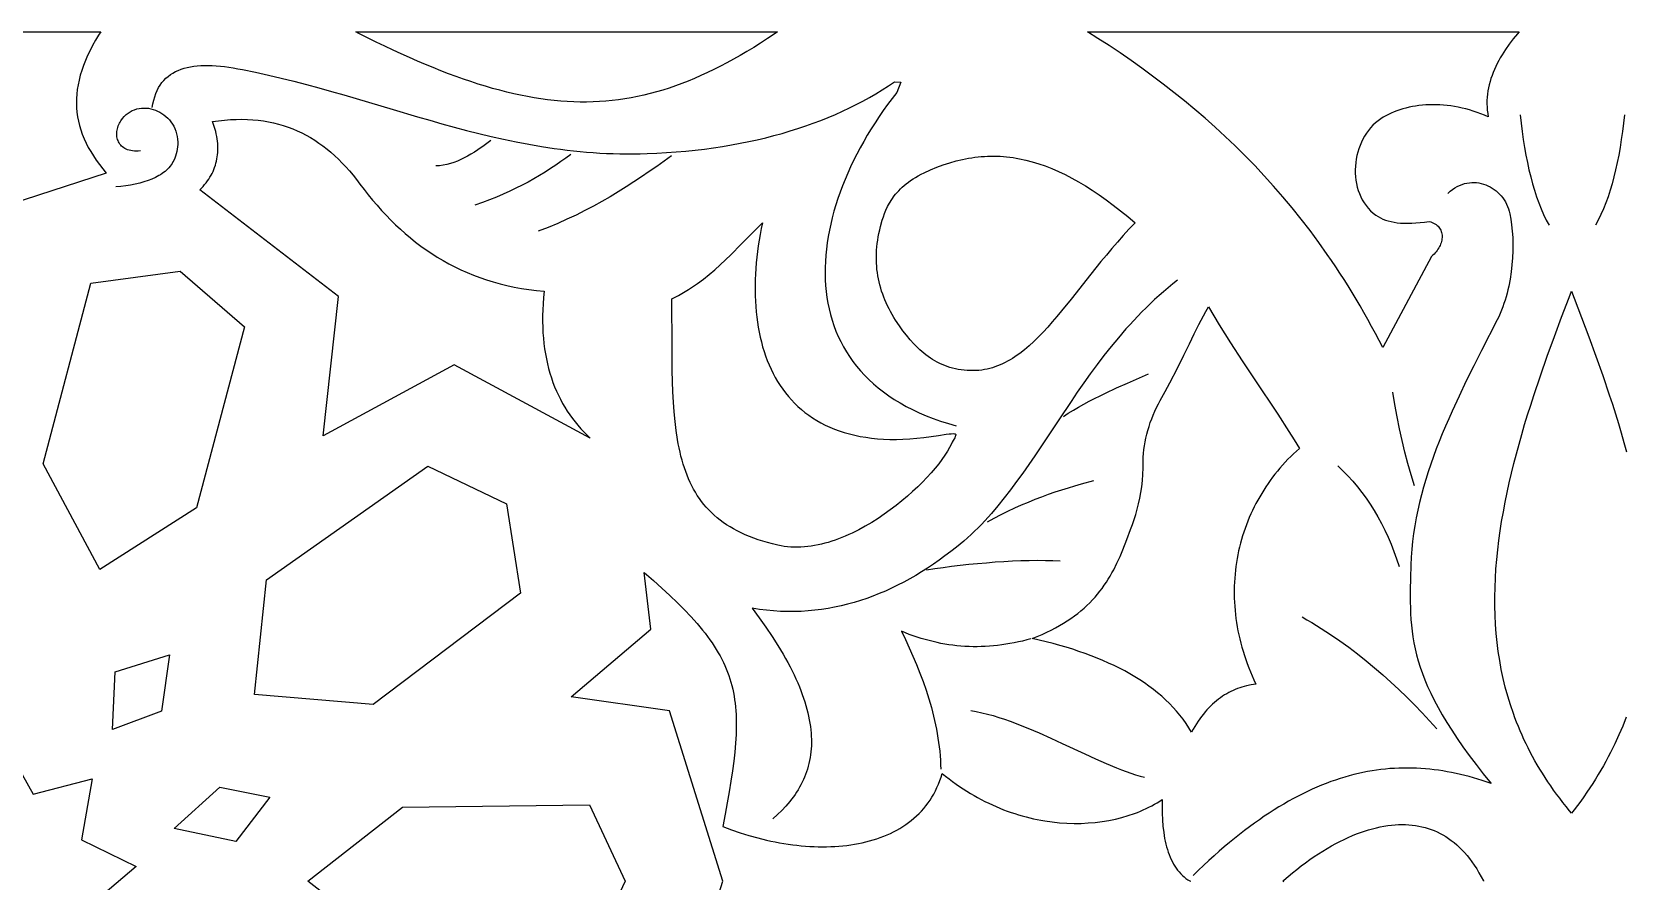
# Model space of a CAD drawing. Extents: x -332 to 348, y -263 to 352.
# Drawn here: x 60.5 to 111.8, y -175.3 to -148 of the extents above; entities that cross this region are included whole.
import ezdxf

# ---------------------------------------------------------------- set-up
doc = ezdxf.new("R2010")
doc.units = 0
doc.layers.add('LAYER_1', color=18, linetype='CONTINUOUS')
doc.layers.add('LAYER_2', color=174, linetype='CONTINUOUS')

msp = doc.modelspace()

# ---------------------------------------------------------------- linework, layer by layer
at = {"layer": 'LAYER_1'}
for points in [[(56.078, -148), (62.691, -148), (62.626, -148.103), (62.526, -148.271), (62.433, -148.438), (62.348, -148.602), (62.27, -148.764), (62.2, -148.925), (62.138, -149.083), (62.083, -149.24), (62.036, -149.395), (61.996, -149.549), (61.963, -149.701), (61.938, -149.852), (61.921, -150.001), (61.911, -150.149), (61.909, -150.296), (61.914, -150.442), (61.926, -150.586), (61.946, -150.73), (61.973, -150.873), (62.007, -151.015), (62.049, -151.156), (62.098, -151.297), (62.155, -151.437), (62.219, -151.577), (62.29, -151.716), (62.369, -151.855), (62.455, -151.994), (62.548, -152.133), (62.648, -152.271), (62.756, -152.41), (62.871, -152.549), (59.794, -153.544)], [(111.805, -170.059), (111.694, -170.344), (111.573, -170.629), (111.442, -170.913), (111.301, -171.2), (111.228, -171.339), (111.151, -171.481), (111.072, -171.623), (110.99, -171.765), (110.906, -171.907), (110.819, -172.049), (110.729, -172.191), (110.637, -172.333), (110.542, -172.475), (110.444, -172.617), (110.343, -172.759), (110.239, -172.9), (110.132, -173.042), (110.051, -173.147), (109.984, -173.068), (109.875, -172.936), (109.77, -172.803), (109.667, -172.67), (109.567, -172.537), (109.47, -172.403), (109.376, -172.269), (109.284, -172.135), (109.195, -172), (109.109, -171.865), (109.026, -171.73), (108.946, -171.594), (108.868, -171.459), (108.792, -171.322), (108.72, -171.186), (108.649, -171.049), (108.582, -170.912), (108.516, -170.774), (108.454, -170.636), (108.393, -170.498), (108.335, -170.36), (108.28, -170.221), (108.226, -170.081), (108.176, -169.944), (108.08, -169.662), (107.994, -169.38), (107.916, -169.097), (107.847, -168.812), (107.787, -168.526), (107.734, -168.238), (107.689, -167.949), (107.652, -167.659), (107.623, -167.367), (107.601, -167.073), (107.586, -166.778), (107.579, -166.482), (107.578, -166.184), (107.584, -165.885), (107.596, -165.585), (107.615, -165.283), (107.64, -164.98), (107.671, -164.676), (107.708, -164.371), (107.75, -164.064), (107.798, -163.757), (107.852, -163.449), (107.91, -163.139), (107.973, -162.83), (108.041, -162.519), (108.114, -162.207), (108.191, -161.895), (108.272, -161.583), (108.357, -161.27), (108.446, -160.956), (108.538, -160.642), (108.633, -160.328), (108.732, -160.013), (108.833, -159.7), (109.045, -159.069), (109.266, -158.439), (109.494, -157.81), (109.729, -157.181), (109.967, -156.554), (110.047, -156.348), (110.132, -156.567), (110.371, -157.192), (110.605, -157.815), (110.833, -158.437), (111.052, -159.057), (111.262, -159.677), (111.363, -159.985), (111.46, -160.293), (111.555, -160.6), (111.646, -160.907), (111.733, -161.213), (111.817, -161.519)], [(81.005, -180.81), (82.726, -175.334), (81.005, -169.859), (77.84, -169.399), (80.405, -167.222), (80.192, -165.403), (80.486, -165.658), (80.762, -165.905), (81.021, -166.144), (81.263, -166.376), (81.488, -166.602), (81.697, -166.822), (81.891, -167.039), (81.981, -167.146), (82.068, -167.252), (82.152, -167.357), (82.231, -167.462), (82.307, -167.566), (82.379, -167.67), (82.448, -167.774), (82.513, -167.878), (82.575, -167.982), (82.634, -168.086), (82.689, -168.19), (82.74, -168.294), (82.789, -168.399), (82.834, -168.504), (82.876, -168.61), (82.915, -168.717), (82.95, -168.825), (82.983, -168.933), (83.013, -169.043), (83.04, -169.154), (83.064, -169.266), (83.085, -169.38), (83.103, -169.495), (83.119, -169.612), (83.132, -169.73), (83.142, -169.85), (83.149, -169.973), (83.155, -170.097), (83.157, -170.224), (83.157, -170.352), (83.15, -170.617), (83.134, -170.892), (83.109, -171.179), (83.076, -171.478), (83.034, -171.79), (82.985, -172.115), (82.929, -172.456), (82.865, -172.812), (82.795, -173.184), (82.719, -173.574), (82.998, -173.68), (83.279, -173.777), (83.561, -173.865), (83.844, -173.944), (84.126, -174.013), (84.268, -174.044), (84.409, -174.073), (84.55, -174.1), (84.691, -174.124), (84.831, -174.145), (84.971, -174.165), (85.11, -174.181), (85.249, -174.196), (85.387, -174.207), (85.524, -174.217), (85.661, -174.223), (85.796, -174.228), (85.931, -174.229), (86.065, -174.228), (86.197, -174.225), (86.329, -174.218), (86.459, -174.21), (86.588, -174.198), (86.716, -174.184), (86.842, -174.167), (86.967, -174.148), (87.09, -174.125), (87.211, -174.1), (87.331, -174.072), (87.449, -174.042), (87.565, -174.009), (87.68, -173.972), (87.792, -173.933), (87.902, -173.892), (88.01, -173.847), (88.116, -173.799), (88.22, -173.749), (88.321, -173.695), (88.42, -173.639), (88.516, -173.579), (88.61, -173.517), (88.702, -173.452), (88.79, -173.384), (88.876, -173.312), (88.959, -173.238), (89.039, -173.16), (89.116, -173.08), (89.19, -172.996), (89.261, -172.909), (89.329, -172.82), (89.393, -172.727), (89.454, -172.63), (89.512, -172.531), (89.567, -172.428), (89.617, -172.323), (89.665, -172.214), (89.708, -172.101), (89.748, -171.986), (89.784, -171.867), (89.895, -171.957), (90.006, -172.045), (90.119, -172.13), (90.232, -172.212), (90.346, -172.291), (90.461, -172.368), (90.577, -172.442), (90.693, -172.513), (90.81, -172.582), (90.927, -172.647), (91.045, -172.711), (91.163, -172.771), (91.282, -172.829), (91.401, -172.884), (91.521, -172.937), (91.64, -172.987), (91.761, -173.035), (91.881, -173.08), (92.001, -173.122), (92.122, -173.162), (92.242, -173.2), (92.363, -173.235), (92.484, -173.268), (92.604, -173.298), (92.725, -173.326), (92.845, -173.351), (92.965, -173.374), (93.085, -173.395), (93.324, -173.429), (93.562, -173.454), (93.797, -173.47), (94.031, -173.477), (94.262, -173.475), (94.49, -173.464), (94.714, -173.445), (94.936, -173.417), (95.153, -173.381), (95.365, -173.337), (95.573, -173.285), (95.777, -173.225), (95.974, -173.158), (96.071, -173.121), (96.166, -173.082), (96.26, -173.042), (96.352, -173), (96.442, -172.955), (96.531, -172.909), (96.618, -172.862), (96.704, -172.812), (96.787, -172.761), (96.869, -172.708), (96.864, -172.931), (96.866, -173.149), (96.875, -173.361), (96.892, -173.567), (96.916, -173.766), (96.947, -173.958), (96.966, -174.051), (96.988, -174.142), (97.011, -174.231), (97.036, -174.317), (97.064, -174.401), (97.093, -174.483), (97.125, -174.562), (97.159, -174.639), (97.196, -174.713), (97.235, -174.784), (97.276, -174.853), (97.32, -174.918), (97.366, -174.981), (97.414, -175.04), (97.466, -175.097), (97.519, -175.15), (97.576, -175.2), (97.634, -175.247), (97.696, -175.29), (97.76, -175.329), (97.778, -175.329), (97.769, -175.334), (97.778, -175.339)], [(100.785, -175.36), (100.756, -175.334), (100.785, -175.309), (100.925, -175.187), (101.066, -175.07), (101.206, -174.957), (101.346, -174.848), (101.486, -174.743), (101.626, -174.642), (101.766, -174.546), (101.905, -174.454), (102.043, -174.366), (102.181, -174.282), (102.318, -174.203), (102.455, -174.127), (102.591, -174.057), (102.725, -173.99), (102.859, -173.928), (102.992, -173.871), (103.124, -173.817), (103.254, -173.768), (103.384, -173.724), (103.512, -173.683), (103.638, -173.647), (103.763, -173.616), (103.887, -173.588), (104.008, -173.565), (104.129, -173.546), (104.247, -173.531), (104.364, -173.521), (104.479, -173.514), (104.592, -173.512), (104.703, -173.514), (104.813, -173.52), (104.921, -173.529), (105.027, -173.543), (105.131, -173.561), (105.233, -173.583), (105.334, -173.608), (105.433, -173.638), (105.531, -173.671), (105.627, -173.709), (105.722, -173.751), (105.815, -173.797), (105.907, -173.847), (105.998, -173.902), (106.088, -173.961), (106.176, -174.024), (106.264, -174.093), (106.35, -174.166), (106.435, -174.244), (106.519, -174.327), (106.601, -174.416), (106.683, -174.51), (106.763, -174.609), (106.841, -174.714), (106.918, -174.825), (106.994, -174.942), (107.068, -175.065), (107.14, -175.193), (107.21, -175.328), (107.213, -175.334), (107.21, -175.341)]]:
    msp.add_lwpolyline(points, dxfattribs=at)
for points in [[(84.379, -148.071), (84.156, -148.218), (83.935, -148.361), (83.716, -148.498), (83.499, -148.63), (83.283, -148.757), (83.069, -148.878), (82.856, -148.995), (82.645, -149.106), (82.435, -149.212), (82.226, -149.312), (82.018, -149.408), (81.811, -149.498), (81.605, -149.583), (81.399, -149.663), (81.194, -149.738), (80.99, -149.808), (80.786, -149.872), (80.583, -149.932), (80.38, -149.987), (80.177, -150.036), (79.974, -150.081), (79.771, -150.12), (79.567, -150.154), (79.364, -150.184), (79.16, -150.209), (78.955, -150.228), (78.751, -150.243), (78.545, -150.252), (78.338, -150.257), (78.131, -150.257), (77.923, -150.252), (77.714, -150.242), (77.503, -150.228), (77.291, -150.208), (77.078, -150.184), (76.864, -150.155), (76.647, -150.121), (76.429, -150.082), (76.21, -150.039), (75.988, -149.99), (75.765, -149.937), (75.539, -149.88), (75.311, -149.817), (75.081, -149.75), (74.849, -149.679), (74.614, -149.602), (74.376, -149.521), (74.136, -149.436), (73.893, -149.345), (73.647, -149.25), (73.398, -149.151), (73.146, -149.047), (72.89, -148.938), (72.632, -148.825), (72.37, -148.708), (72.104, -148.586), (71.835, -148.459), (71.562, -148.328), (71.005, -148.052), (70.903, -148), (84.483, -148)], [(108.303, -148.064), (108.171, -148.225), (108.044, -148.392), (107.923, -148.565), (107.809, -148.743), (107.755, -148.834), (107.704, -148.926), (107.655, -149.019), (107.609, -149.113), (107.565, -149.209), (107.525, -149.305), (107.488, -149.402), (107.454, -149.5), (107.423, -149.599), (107.397, -149.699), (107.374, -149.799), (107.355, -149.901), (107.34, -150.003), (107.33, -150.106), (107.324, -150.209), (107.323, -150.313), (107.326, -150.418), (107.335, -150.523), (107.349, -150.628), (107.368, -150.734), (107.247, -150.682), (107.126, -150.634), (107.005, -150.59), (106.884, -150.55), (106.763, -150.513), (106.643, -150.48), (106.522, -150.451), (106.402, -150.425), (106.282, -150.403), (106.163, -150.385), (106.045, -150.37), (105.928, -150.359), (105.811, -150.351), (105.695, -150.346), (105.581, -150.345), (105.468, -150.347), (105.356, -150.352), (105.245, -150.361), (105.136, -150.373), (105.029, -150.388), (104.923, -150.406), (104.82, -150.427), (104.718, -150.451), (104.618, -150.478), (104.521, -150.508), (104.425, -150.541), (104.332, -150.577), (104.242, -150.615), (104.154, -150.657), (104.069, -150.701), (103.987, -150.748), (103.907, -150.797), (103.818, -150.86), (103.733, -150.929), (103.654, -151.004), (103.579, -151.084), (103.509, -151.169), (103.445, -151.259), (103.385, -151.353), (103.33, -151.45), (103.281, -151.551), (103.237, -151.656), (103.198, -151.762), (103.165, -151.871), (103.138, -151.982), (103.116, -152.094), (103.099, -152.207), (103.088, -152.321), (103.084, -152.435), (103.084, -152.549), (103.091, -152.662), (103.104, -152.774), (103.123, -152.885), (103.148, -152.994), (103.179, -153.101), (103.217, -153.205), (103.261, -153.307), (103.311, -153.405), (103.368, -153.499), (103.431, -153.589), (103.501, -153.674), (103.577, -153.755), (103.661, -153.83), (103.751, -153.899), (103.82, -153.945), (103.894, -153.986), (103.973, -154.023), (104.056, -154.056), (104.143, -154.084), (104.236, -154.107), (104.334, -154.127), (104.437, -154.141), (104.545, -154.152), (104.659, -154.158), (104.778, -154.159), (104.903, -154.156), (105.034, -154.149), (105.171, -154.137), (105.314, -154.12), (105.464, -154.099), (105.515, -154.115), (105.563, -154.133), (105.607, -154.153), (105.648, -154.176), (105.685, -154.201), (105.719, -154.227), (105.75, -154.256), (105.777, -154.286), (105.801, -154.319), (105.822, -154.352), (105.84, -154.387), (105.854, -154.423), (105.866, -154.461), (105.874, -154.499), (105.879, -154.539), (105.881, -154.579), (105.881, -154.62), (105.877, -154.661), (105.87, -154.703), (105.861, -154.745), (105.849, -154.787), (105.834, -154.829), (105.817, -154.871), (105.797, -154.913), (105.774, -154.955), (105.748, -154.996), (105.72, -155.037), (105.69, -155.076), (105.657, -155.116), (105.622, -155.154), (105.584, -155.191), (105.544, -155.227), (103.973, -158.163), (103.854, -157.932), (103.734, -157.703), (103.612, -157.478), (103.489, -157.255), (103.364, -157.034), (103.239, -156.816), (103.111, -156.601), (102.983, -156.389), (102.853, -156.178), (102.722, -155.971), (102.59, -155.766), (102.456, -155.563), (102.321, -155.363), (102.185, -155.165), (101.909, -154.776), (101.628, -154.397), (101.342, -154.027), (101.052, -153.665), (100.757, -153.313), (100.457, -152.968), (100.154, -152.632), (99.846, -152.304), (99.534, -151.984), (99.218, -151.672), (98.898, -151.367), (98.575, -151.069), (98.247, -150.778), (97.917, -150.494), (97.583, -150.217), (97.245, -149.946), (96.904, -149.681), (96.56, -149.422), (96.213, -149.169), (95.864, -148.921), (95.511, -148.679), (95.156, -148.442), (94.798, -148.209), (94.466, -148), (108.358, -148)], [(67.416, -150.818), (67.591, -150.829), (67.762, -150.845), (67.93, -150.867), (68.095, -150.895), (68.257, -150.929), (68.416, -150.968), (68.572, -151.014), (68.725, -151.065), (68.875, -151.121), (69.022, -151.184), (69.167, -151.251), (69.308, -151.325), (69.447, -151.403), (69.584, -151.487), (69.717, -151.577), (69.849, -151.671), (69.978, -151.771), (70.104, -151.876), (70.228, -151.986), (70.35, -152.101), (70.47, -152.222), (70.588, -152.347), (70.703, -152.477), (70.817, -152.612), (70.929, -152.752), (71.038, -152.896), (71.172, -153.073), (71.308, -153.246), (71.447, -153.416), (71.588, -153.582), (71.733, -153.744), (71.88, -153.902), (72.03, -154.056), (72.184, -154.206), (72.34, -154.353), (72.5, -154.494), (72.663, -154.632), (72.83, -154.765), (72.999, -154.893), (73.173, -155.017), (73.349, -155.136), (73.53, -155.25), (73.714, -155.36), (73.902, -155.464), (74.093, -155.564), (74.289, -155.658), (74.489, -155.747), (74.692, -155.83), (74.9, -155.908), (75.112, -155.981), (75.328, -156.047), (75.548, -156.109), (75.773, -156.164), (76.003, -156.213), (76.236, -156.256), (76.475, -156.294), (76.718, -156.325), (76.966, -156.349), (76.947, -156.551), (76.933, -156.749), (76.924, -156.943), (76.919, -157.134), (76.919, -157.321), (76.923, -157.503), (76.932, -157.683), (76.945, -157.858), (76.963, -158.03), (76.984, -158.199), (77.01, -158.364), (77.041, -158.525), (77.075, -158.683), (77.113, -158.837), (77.156, -158.989), (77.202, -159.136), (77.253, -159.281), (77.307, -159.422), (77.366, -159.56), (77.428, -159.695), (77.494, -159.827), (77.563, -159.956), (77.637, -160.081), (77.714, -160.204), (77.794, -160.323), (77.878, -160.44), (77.966, -160.554), (78.057, -160.664), (78.152, -160.772), (78.249, -160.878), (78.351, -160.98), (78.455, -161.08), (74.07, -158.715), (69.851, -160.998), (70.347, -156.513), (65.88, -153.087), (65.935, -153.031), (65.987, -152.974), (66.037, -152.916), (66.084, -152.858), (66.128, -152.799), (66.169, -152.738), (66.208, -152.677), (66.244, -152.616), (66.277, -152.553), (66.308, -152.489), (66.336, -152.425), (66.361, -152.36), (66.383, -152.294), (66.403, -152.227), (66.42, -152.16), (66.434, -152.091), (66.446, -152.022), (66.455, -151.952), (66.461, -151.881), (66.464, -151.81), (66.465, -151.737), (66.463, -151.664), (66.458, -151.589), (66.451, -151.514), (66.441, -151.439), (66.428, -151.362), (66.412, -151.285), (66.394, -151.206), (66.349, -151.047), (66.293, -150.885), (66.489, -150.858), (66.682, -150.838), (66.871, -150.824), (67.056, -150.816), (67.237, -150.814)], [(91.553, -152), (91.656, -152.005), (91.758, -152.012), (91.86, -152.021), (91.963, -152.032), (92.065, -152.046), (92.168, -152.062), (92.271, -152.081), (92.478, -152.125), (92.686, -152.179), (92.894, -152.242), (93.104, -152.315), (93.316, -152.398), (93.528, -152.49), (93.742, -152.592), (93.958, -152.703), (94.176, -152.824), (94.395, -152.955), (94.617, -153.096), (94.84, -153.247), (95.066, -153.407), (95.294, -153.577), (95.525, -153.757), (95.758, -153.947), (95.994, -154.147), (95.799, -154.352), (95.61, -154.558), (95.425, -154.765), (95.245, -154.974), (95.07, -155.182), (94.898, -155.39), (94.566, -155.803), (93.934, -156.601), (93.63, -156.977), (93.48, -157.158), (93.331, -157.333), (93.182, -157.501), (93.033, -157.663), (92.885, -157.817), (92.735, -157.963), (92.585, -158.101), (92.434, -158.23), (92.281, -158.349), (92.204, -158.405), (92.127, -158.458), (92.049, -158.509), (91.97, -158.557), (91.891, -158.602), (91.811, -158.644), (91.73, -158.683), (91.649, -158.72), (91.567, -158.753), (91.484, -158.783), (91.401, -158.81), (91.316, -158.834), (91.231, -158.854), (91.144, -158.871), (91.057, -158.884), (90.969, -158.894), (90.879, -158.901), (90.788, -158.903), (90.686, -158.902), (90.587, -158.898), (90.489, -158.89), (90.394, -158.878), (90.301, -158.864), (90.21, -158.845), (90.121, -158.824), (90.034, -158.8), (89.949, -158.772), (89.866, -158.742), (89.785, -158.709), (89.706, -158.672), (89.628, -158.634), (89.552, -158.592), (89.477, -158.548), (89.404, -158.501), (89.333, -158.451), (89.263, -158.4), (89.195, -158.346), (89.127, -158.289), (89.061, -158.231), (88.997, -158.17), (88.871, -158.043), (88.749, -157.907), (88.632, -157.765), (88.517, -157.617), (88.406, -157.462), (88.285, -157.281), (88.228, -157.189), (88.174, -157.097), (88.123, -157.005), (88.074, -156.912), (88.027, -156.818), (87.984, -156.724), (87.943, -156.629), (87.905, -156.534), (87.869, -156.438), (87.836, -156.341), (87.806, -156.244), (87.779, -156.146), (87.755, -156.047), (87.733, -155.948), (87.715, -155.848), (87.699, -155.747), (87.686, -155.646), (87.677, -155.544), (87.67, -155.441), (87.666, -155.338), (87.665, -155.234), (87.668, -155.129), (87.673, -155.024), (87.682, -154.918), (87.693, -154.811), (87.708, -154.703), (87.726, -154.595), (87.748, -154.485), (87.772, -154.375), (87.8, -154.265), (87.857, -154.062), (87.891, -153.956), (87.93, -153.846), (87.975, -153.735), (88.028, -153.622), (88.089, -153.508), (88.16, -153.394), (88.242, -153.28), (88.287, -153.223), (88.335, -153.167), (88.386, -153.111), (88.441, -153.055), (88.499, -153), (88.561, -152.945), (88.627, -152.891), (88.696, -152.838), (88.77, -152.785), (88.848, -152.733), (88.93, -152.683), (89.016, -152.633), (89.107, -152.584), (89.203, -152.537), (89.41, -152.442), (89.616, -152.356), (89.821, -152.28), (90.026, -152.212), (90.23, -152.154), (90.434, -152.105), (90.637, -152.065), (90.739, -152.049), (90.841, -152.035), (90.942, -152.023), (91.044, -152.013), (91.146, -152.006), (91.248, -152.001), (91.35, -151.998), (91.451, -151.998)], [(83.96, -154.333), (83.925, -154.518), (83.893, -154.703), (83.865, -154.887), (83.84, -155.071), (83.818, -155.253), (83.8, -155.435), (83.785, -155.615), (83.774, -155.795), (83.766, -155.973), (83.762, -156.15), (83.761, -156.326), (83.764, -156.499), (83.771, -156.672), (83.782, -156.842), (83.796, -157.011), (83.814, -157.178), (83.836, -157.343), (83.861, -157.505), (83.891, -157.666), (83.924, -157.824), (83.962, -157.979), (84.004, -158.133), (84.049, -158.283), (84.099, -158.431), (84.153, -158.576), (84.211, -158.718), (84.274, -158.857), (84.34, -158.992), (84.411, -159.125), (84.487, -159.254), (84.566, -159.38), (84.651, -159.502), (84.739, -159.621), (84.832, -159.736), (84.93, -159.847), (85.032, -159.954), (85.139, -160.057), (85.251, -160.156), (85.367, -160.25), (85.488, -160.341), (85.614, -160.427), (85.744, -160.508), (85.88, -160.585), (86.02, -160.657), (86.165, -160.724), (86.316, -160.786), (86.471, -160.843), (86.631, -160.895), (86.797, -160.942), (86.968, -160.984), (87.143, -161.02), (87.324, -161.05), (87.511, -161.075), (87.702, -161.094), (87.899, -161.107), (88.101, -161.115), (88.309, -161.116), (88.522, -161.111), (88.741, -161.1), (88.965, -161.082), (89.195, -161.059), (89.43, -161.028), (89.671, -160.991), (89.915, -160.953), (90.006, -160.94), (90.079, -160.933), (90.136, -160.931), (90.177, -160.934), (90.204, -160.942), (90.213, -160.947), (90.219, -160.955), (90.222, -160.963), (90.223, -160.973), (90.218, -160.997), (90.206, -161.027), (90.187, -161.062), (90.137, -161.149), (90.108, -161.202), (90.08, -161.261), (90.023, -161.375), (89.954, -161.497), (89.872, -161.625), (89.778, -161.759), (89.673, -161.899), (89.557, -162.042), (89.431, -162.189), (89.295, -162.339), (89.15, -162.49), (88.996, -162.642), (88.834, -162.794), (88.664, -162.945), (88.487, -163.095), (88.304, -163.242), (88.115, -163.386), (87.92, -163.526), (87.72, -163.66), (87.516, -163.789), (87.308, -163.912), (87.096, -164.027), (86.882, -164.133), (86.774, -164.183), (86.666, -164.231), (86.557, -164.276), (86.447, -164.319), (86.338, -164.359), (86.228, -164.396), (86.118, -164.43), (86.008, -164.461), (85.897, -164.489), (85.787, -164.514), (85.677, -164.535), (85.567, -164.553), (85.457, -164.568), (85.348, -164.579), (85.239, -164.586), (85.13, -164.589), (85.022, -164.589), (84.914, -164.584), (84.807, -164.575), (84.701, -164.562), (84.596, -164.545), (84.491, -164.523), (84.325, -164.483), (84.165, -164.44), (84.01, -164.395), (83.861, -164.346), (83.716, -164.295), (83.577, -164.242), (83.443, -164.185), (83.314, -164.126), (83.189, -164.065), (83.069, -164), (82.954, -163.933), (82.844, -163.864), (82.737, -163.791), (82.636, -163.716), (82.538, -163.638), (82.445, -163.558), (82.356, -163.475), (82.27, -163.389), (82.189, -163.301), (82.112, -163.21), (82.038, -163.116), (81.968, -163.02), (81.901, -162.921), (81.838, -162.819), (81.778, -162.715), (81.721, -162.608), (81.668, -162.499), (81.618, -162.386), (81.57, -162.271), (81.526, -162.154), (81.484, -162.034), (81.445, -161.911), (81.409, -161.786), (81.375, -161.658), (81.344, -161.527), (81.315, -161.393), (81.288, -161.258), (81.264, -161.119), (81.221, -160.834), (81.185, -160.538), (81.156, -160.232), (81.134, -159.916), (81.116, -159.589), (81.104, -159.251), (81.095, -158.903), (81.089, -158.545), (81.086, -158.176), (81.081, -156.597), (81.192, -156.541), (81.3, -156.483), (81.407, -156.423), (81.511, -156.361), (81.613, -156.297), (81.713, -156.232), (81.909, -156.096), (82.098, -155.955), (82.281, -155.807), (82.46, -155.655), (82.636, -155.498), (82.808, -155.338), (82.978, -155.174), (83.315, -154.837), (83.652, -154.494), (83.998, -154.147)], [(67.327, -157.495), (65.776, -163.32), (62.662, -165.302), (60.844, -161.907), (62.377, -156.091), (65.251, -155.704)], [(98.529, -157.14), (98.705, -157.429), (98.885, -157.719), (99.07, -158.009), (99.447, -158.589), (99.83, -159.167), (100.588, -160.306), (100.949, -160.862), (101.122, -161.136), (101.289, -161.406), (101.193, -161.492), (101.099, -161.579), (101.007, -161.668), (100.917, -161.758), (100.83, -161.85), (100.744, -161.944), (100.661, -162.039), (100.579, -162.136), (100.5, -162.234), (100.423, -162.334), (100.348, -162.435), (100.275, -162.538), (100.205, -162.642), (100.137, -162.747), (100.071, -162.853), (100.007, -162.961), (99.945, -163.07), (99.886, -163.18), (99.829, -163.291), (99.775, -163.404), (99.722, -163.517), (99.672, -163.632), (99.625, -163.747), (99.579, -163.864), (99.537, -163.982), (99.496, -164.1), (99.458, -164.22), (99.422, -164.34), (99.389, -164.461), (99.359, -164.583), (99.33, -164.706), (99.305, -164.829), (99.281, -164.954), (99.261, -165.078), (99.242, -165.204), (99.227, -165.33), (99.214, -165.457), (99.203, -165.585), (99.195, -165.712), (99.19, -165.841), (99.187, -165.97), (99.187, -166.099), (99.19, -166.229), (99.195, -166.359), (99.203, -166.489), (99.214, -166.62), (99.227, -166.751), (99.243, -166.882), (99.262, -167.014), (99.283, -167.146), (99.308, -167.277), (99.335, -167.409), (99.365, -167.541), (99.397, -167.674), (99.433, -167.806), (99.471, -167.938), (99.513, -168.07), (99.557, -168.202), (99.604, -168.334), (99.654, -168.466), (99.707, -168.597), (99.762, -168.729), (99.821, -168.86), (99.883, -168.991), (99.731, -169.016), (99.583, -169.048), (99.436, -169.089), (99.364, -169.113), (99.293, -169.139), (99.222, -169.167), (99.152, -169.197), (99.082, -169.23), (99.014, -169.265), (98.946, -169.302), (98.878, -169.342), (98.812, -169.385), (98.746, -169.43), (98.682, -169.478), (98.618, -169.528), (98.554, -169.582), (98.492, -169.638), (98.431, -169.696), (98.37, -169.758), (98.31, -169.822), (98.251, -169.89), (98.193, -169.96), (98.136, -170.034), (98.08, -170.11), (98.025, -170.19), (97.971, -170.273), (97.918, -170.359), (97.866, -170.448), (97.814, -170.541), (97.728, -170.399), (97.637, -170.261), (97.54, -170.126), (97.438, -169.994), (97.331, -169.866), (97.219, -169.741), (97.102, -169.619), (96.98, -169.501), (96.853, -169.385), (96.721, -169.273), (96.584, -169.164), (96.442, -169.058), (96.296, -168.954), (96.145, -168.854), (95.989, -168.757), (95.829, -168.663), (95.664, -168.571), (95.494, -168.483), (95.321, -168.397), (95.143, -168.314), (94.96, -168.234), (94.774, -168.156), (94.583, -168.081), (94.388, -168.009), (94.189, -167.94), (93.986, -167.873), (93.779, -167.808), (93.568, -167.746), (93.353, -167.687), (93.134, -167.63), (92.911, -167.575), (92.685, -167.523), (92.846, -167.459), (93.001, -167.394), (93.151, -167.326), (93.294, -167.257), (93.432, -167.185), (93.564, -167.112), (93.692, -167.037), (93.814, -166.96), (93.931, -166.882), (94.043, -166.801), (94.151, -166.719), (94.254, -166.635), (94.353, -166.55), (94.447, -166.463), (94.538, -166.375), (94.624, -166.285), (94.707, -166.193), (94.786, -166.1), (94.862, -166.006), (94.934, -165.911), (95.004, -165.814), (95.07, -165.715), (95.133, -165.616), (95.194, -165.515), (95.252, -165.413), (95.308, -165.31), (95.413, -165.1), (95.51, -164.887), (95.601, -164.669), (95.73, -164.344), (95.852, -164.021), (95.91, -163.859), (95.965, -163.695), (96.016, -163.529), (96.064, -163.36), (96.107, -163.187), (96.146, -163.01), (96.18, -162.827), (96.208, -162.639), (96.231, -162.444), (96.247, -162.242), (96.257, -162.031), (96.259, -161.813), (96.261, -161.692), (96.268, -161.57), (96.279, -161.447), (96.296, -161.323), (96.317, -161.199), (96.342, -161.074), (96.372, -160.949), (96.406, -160.825), (96.444, -160.701), (96.486, -160.577), (96.531, -160.454), (96.58, -160.333), (96.632, -160.213), (96.688, -160.094), (96.746, -159.977), (96.808, -159.862), (96.967, -159.571), (97.112, -159.301), (97.362, -158.819), (97.57, -158.404), (97.746, -158.04), (97.902, -157.717), (98.049, -157.42), (98.197, -157.136), (98.275, -156.995), (98.358, -156.852)], [(75.758, -163.191), (76.212, -166.07), (71.467, -169.651), (67.639, -169.326), (68.027, -165.636), (73.226, -161.975)], [(64.652, -169.864), (63.067, -170.459), (63.156, -168.593), (64.903, -168.055)], [(60.52, -172.532), (62.419, -172.044), (62.071, -174.002), (63.835, -174.869), (62.329, -176.142), (63.132, -177.958), (61.173, -177.95), (60.639, -179.865), (59.143, -178.579), (57.523, -179.697), (57.19, -177.736), (55.242, -177.534), (56.228, -175.815), (54.863, -174.388), (56.706, -173.715), (56.563, -171.73), (58.401, -172.418), (59.547, -170.804)], [(68.141, -172.635), (67.048, -174.062), (65.052, -173.64), (66.531, -172.306)], [(79.579, -175.334), (78.432, -177.785), (72.407, -177.711), (69.361, -175.334), (72.407, -172.957), (78.432, -172.884)]]:
    msp.add_lwpolyline(points, close=True, dxfattribs=at)
at = {"layer": 'LAYER_2'}
for points in [[(64.353, -150.433), (64.374, -150.311), (64.4, -150.195), (64.432, -150.086), (64.468, -149.983), (64.51, -149.886), (64.556, -149.795), (64.608, -149.711), (64.664, -149.632), (64.725, -149.56), (64.791, -149.492), (64.861, -149.431), (64.936, -149.375), (65.015, -149.324), (65.099, -149.278), (65.187, -149.238), (65.279, -149.202), (65.375, -149.171), (65.475, -149.145), (65.579, -149.124), (65.687, -149.107), (65.799, -149.094), (65.914, -149.086), (66.033, -149.082), (66.156, -149.082), (66.282, -149.086), (66.411, -149.093), (66.544, -149.104), (66.68, -149.119), (66.819, -149.137), (66.962, -149.159), (67.107, -149.184), (67.255, -149.211), (67.674, -149.297), (68.09, -149.388), (68.501, -149.485), (68.91, -149.587), (69.316, -149.693), (69.72, -149.802), (70.121, -149.914), (70.52, -150.029), (71.314, -150.262), (72.103, -150.498), (72.891, -150.731), (73.285, -150.845), (73.679, -150.957), (74.074, -151.066), (74.469, -151.17), (74.867, -151.271), (75.265, -151.367), (75.666, -151.457), (76.069, -151.541), (76.474, -151.619), (76.882, -151.689), (77.294, -151.751), (77.5, -151.779), (77.708, -151.805), (77.917, -151.829), (78.126, -151.85), (78.337, -151.869), (78.548, -151.885), (78.761, -151.899), (78.975, -151.91), (79.19, -151.918), (79.406, -151.924), (79.623, -151.927), (79.841, -151.926), (80.061, -151.923), (80.282, -151.917), (80.599, -151.903), (80.913, -151.885), (81.222, -151.863), (81.528, -151.836), (81.83, -151.805), (82.127, -151.77), (82.421, -151.73), (82.712, -151.686), (82.998, -151.638), (83.28, -151.586), (83.558, -151.53), (83.832, -151.47), (84.102, -151.406), (84.368, -151.338), (84.63, -151.266), (84.888, -151.19), (85.141, -151.11), (85.391, -151.027), (85.636, -150.939), (85.877, -150.848), (86.114, -150.753), (86.347, -150.655), (86.575, -150.553), (86.799, -150.447), (87.019, -150.338), (87.234, -150.225), (87.445, -150.109), (87.652, -149.989), (87.854, -149.866), (88.052, -149.74), (88.245, -149.61), (88.454, -149.62), (88.322, -149.953), (88.174, -150.144), (88.029, -150.337), (87.889, -150.532), (87.754, -150.728), (87.623, -150.926), (87.496, -151.125), (87.374, -151.325), (87.257, -151.526), (87.144, -151.729), (87.037, -151.932), (86.934, -152.135), (86.837, -152.34), (86.744, -152.544), (86.657, -152.749), (86.575, -152.955), (86.498, -153.16), (86.426, -153.365), (86.36, -153.571), (86.3, -153.775), (86.245, -153.98), (86.196, -154.184), (86.153, -154.387), (86.115, -154.59), (86.083, -154.792), (86.057, -154.992), (86.038, -155.192), (86.024, -155.39), (86.017, -155.587), (86.016, -155.783), (86.021, -155.976), (86.033, -156.168), (86.051, -156.359), (86.076, -156.547), (86.107, -156.733), (86.145, -156.917), (86.19, -157.099), (86.242, -157.278), (86.3, -157.455), (86.366, -157.629), (86.439, -157.8), (86.519, -157.968), (86.606, -158.133), (86.7, -158.295), (86.802, -158.453), (86.911, -158.609), (87.028, -158.76), (87.153, -158.908), (87.285, -159.052), (87.425, -159.193), (87.572, -159.329), (87.728, -159.461), (87.892, -159.589), (88.063, -159.712), (88.243, -159.831), (88.431, -159.945), (88.627, -160.055), (88.832, -160.159), (89.045, -160.259), (89.266, -160.353), (89.496, -160.442), (89.735, -160.526), (89.983, -160.604), (90.239, -160.677)], [(63.971, -151.832), (63.902, -151.838), (63.837, -151.84), (63.775, -151.838), (63.716, -151.832), (63.66, -151.823), (63.608, -151.811), (63.56, -151.795), (63.514, -151.777), (63.472, -151.755), (63.433, -151.731), (63.397, -151.705), (63.365, -151.676), (63.336, -151.644), (63.309, -151.611), (63.286, -151.576), (63.266, -151.54), (63.249, -151.501), (63.235, -151.462), (63.224, -151.421), (63.216, -151.38), (63.211, -151.337), (63.208, -151.294), (63.209, -151.25), (63.213, -151.206), (63.219, -151.162), (63.228, -151.117), (63.24, -151.073), (63.255, -151.029), (63.272, -150.986), (63.292, -150.943), (63.315, -150.901), (63.341, -150.86), (63.393, -150.788), (63.45, -150.722), (63.51, -150.664), (63.574, -150.614), (63.64, -150.57), (63.709, -150.534), (63.78, -150.504), (63.853, -150.481), (63.927, -150.464), (64.002, -150.454), (64.078, -150.45), (64.154, -150.452), (64.23, -150.46), (64.305, -150.473), (64.38, -150.493), (64.453, -150.518), (64.525, -150.548), (64.595, -150.584), (64.663, -150.624), (64.728, -150.67), (64.79, -150.72), (64.849, -150.775), (64.904, -150.834), (64.955, -150.898), (65.002, -150.966), (65.043, -151.038), (65.08, -151.113), (65.111, -151.193), (65.136, -151.276), (65.155, -151.363), (65.167, -151.453), (65.172, -151.546), (65.171, -151.623), (65.166, -151.699), (65.157, -151.775), (65.144, -151.85), (65.126, -151.924), (65.104, -151.996), (65.077, -152.067), (65.046, -152.136), (65.019, -152.186), (64.99, -152.235), (64.958, -152.282), (64.924, -152.327), (64.887, -152.371), (64.848, -152.412), (64.807, -152.452), (64.763, -152.49), (64.718, -152.527), (64.67, -152.562), (64.62, -152.596), (64.568, -152.627), (64.458, -152.687), (64.341, -152.74), (64.216, -152.788), (64.085, -152.831), (63.947, -152.868), (63.803, -152.901), (63.654, -152.929), (63.499, -152.952), (63.339, -152.972), (63.175, -152.988)], [(108.394, -150.669), (108.424, -150.94), (108.458, -151.205), (108.495, -151.464), (108.535, -151.717), (108.579, -151.964), (108.627, -152.205), (108.678, -152.438), (108.733, -152.666), (108.793, -152.886), (108.856, -153.099), (108.923, -153.306), (108.994, -153.505), (109.07, -153.697), (109.15, -153.881), (109.235, -154.058), (109.324, -154.226)], [(111.751, -150.669), (111.721, -150.94), (111.687, -151.205), (111.65, -151.464), (111.61, -151.717), (111.566, -151.964), (111.518, -152.205), (111.466, -152.438), (111.411, -152.666), (111.352, -152.886), (111.289, -153.099), (111.222, -153.306), (111.15, -153.505), (111.075, -153.697), (110.995, -153.881), (110.91, -154.058), (110.821, -154.226)], [(75.252, -151.501), (75.041, -151.654), (74.829, -151.8), (74.722, -151.87), (74.614, -151.936), (74.506, -151.998), (74.397, -152.057), (74.287, -152.11), (74.176, -152.159), (74.064, -152.202), (73.95, -152.238), (73.835, -152.269), (73.719, -152.292), (73.601, -152.307), (73.482, -152.315)], [(77.832, -151.945), (77.672, -152.061), (77.508, -152.176), (77.342, -152.29), (77.172, -152.402), (76.999, -152.512), (76.821, -152.621), (76.639, -152.728), (76.452, -152.832), (76.26, -152.935), (76.063, -153.034), (75.86, -153.131), (75.65, -153.226), (75.434, -153.317), (75.211, -153.405), (74.98, -153.49), (74.742, -153.572)], [(81.073, -151.989), (80.596, -152.329), (80.354, -152.497), (80.109, -152.664), (79.861, -152.828), (79.61, -152.99), (79.354, -153.15), (79.093, -153.306), (78.828, -153.459), (78.556, -153.609), (78.279, -153.754), (77.995, -153.896), (77.704, -154.033), (77.405, -154.166), (77.098, -154.293), (76.782, -154.415)], [(106.068, -153.198), (106.141, -153.132), (106.215, -153.074), (106.291, -153.023), (106.367, -152.979), (106.445, -152.941), (106.523, -152.91), (106.601, -152.885), (106.679, -152.867), (106.758, -152.854), (106.836, -152.848), (106.913, -152.847), (106.99, -152.851), (107.066, -152.861), (107.141, -152.876), (107.215, -152.897), (107.287, -152.922), (107.357, -152.952), (107.426, -152.986), (107.492, -153.025), (107.556, -153.068), (107.617, -153.115), (107.676, -153.166), (107.731, -153.221), (107.784, -153.279), (107.833, -153.341), (107.878, -153.405), (107.919, -153.473), (107.957, -153.544), (107.99, -153.618), (108.019, -153.694), (108.043, -153.773), (108.062, -153.854), (108.094, -154.029), (108.12, -154.215), (108.14, -154.412), (108.153, -154.617), (108.158, -154.83), (108.157, -155.049), (108.148, -155.272), (108.13, -155.499), (108.104, -155.728), (108.07, -155.957), (108.025, -156.185), (108, -156.299), (107.972, -156.412), (107.941, -156.524), (107.908, -156.635), (107.872, -156.745), (107.834, -156.853), (107.793, -156.96), (107.749, -157.065), (107.702, -157.168), (107.653, -157.27), (107.149, -158.258), (106.902, -158.749), (106.66, -159.237), (106.426, -159.723), (106.201, -160.209), (106.092, -160.452), (105.987, -160.695), (105.885, -160.939), (105.786, -161.182), (105.691, -161.425), (105.6, -161.669), (105.514, -161.914), (105.431, -162.159), (105.354, -162.405), (105.281, -162.651), (105.214, -162.898), (105.151, -163.146), (105.095, -163.395), (105.044, -163.644), (104.999, -163.895), (104.961, -164.147), (104.929, -164.401), (104.904, -164.655), (104.886, -164.911), (104.875, -165.169), (104.864, -165.576), (104.855, -165.968), (104.855, -166.35), (104.859, -166.539), (104.866, -166.726), (104.877, -166.913), (104.893, -167.099), (104.914, -167.286), (104.94, -167.474), (104.973, -167.664), (105.012, -167.855), (105.058, -168.049), (105.112, -168.245), (105.174, -168.445), (105.245, -168.649), (105.325, -168.857), (105.415, -169.07), (105.516, -169.288), (105.627, -169.513), (105.75, -169.743), (105.884, -169.981), (106.031, -170.226), (106.192, -170.479), (106.365, -170.74), (106.553, -171.01), (106.755, -171.289), (106.972, -171.578), (107.205, -171.877), (107.455, -172.188), (107.173, -172.094), (106.892, -172.009), (106.751, -171.97), (106.611, -171.934), (106.47, -171.9), (106.329, -171.868), (106.188, -171.839), (106.047, -171.813), (105.906, -171.789), (105.765, -171.767), (105.624, -171.749), (105.483, -171.733), (105.341, -171.719), (105.199, -171.709), (105.057, -171.701), (104.915, -171.696), (104.773, -171.694), (104.63, -171.695), (104.487, -171.699), (104.344, -171.706), (104.201, -171.715), (104.057, -171.728), (103.913, -171.744), (103.768, -171.763), (103.624, -171.785), (103.478, -171.811), (103.333, -171.839), (103.187, -171.871), (103.04, -171.906), (102.893, -171.945), (102.746, -171.986), (102.598, -172.032), (102.45, -172.08), (102.301, -172.132), (102.152, -172.188), (102.002, -172.247), (101.852, -172.31), (101.701, -172.377), (101.549, -172.447), (101.397, -172.52), (101.244, -172.598), (101.091, -172.679), (100.937, -172.764), (100.782, -172.853), (100.627, -172.946), (100.471, -173.043), (100.314, -173.143), (100.156, -173.248), (99.998, -173.357), (99.839, -173.469), (99.679, -173.586), (99.518, -173.707), (99.357, -173.832), (99.195, -173.961), (99.031, -174.095), (98.867, -174.233), (98.702, -174.375), (98.537, -174.521), (98.37, -174.672), (98.202, -174.827), (98.034, -174.987), (97.864, -175.151)], [(97.362, -155.992), (97.209, -156.114), (97.059, -156.237), (96.911, -156.362), (96.767, -156.489), (96.625, -156.618), (96.486, -156.749), (96.349, -156.881), (96.215, -157.015), (96.083, -157.15), (95.954, -157.286), (95.827, -157.424), (95.702, -157.563), (95.458, -157.845), (95.222, -158.13), (94.993, -158.419), (94.771, -158.711), (94.554, -159.005), (94.343, -159.3), (94.136, -159.596), (93.933, -159.893), (93.537, -160.485), (93.149, -161.07), (92.764, -161.645), (92.572, -161.927), (92.378, -162.204), (92.182, -162.476), (91.984, -162.742), (91.783, -163.001), (91.579, -163.254), (91.37, -163.499), (91.264, -163.618), (91.157, -163.736), (91.048, -163.851), (90.938, -163.964), (90.826, -164.074), (90.713, -164.182), (90.598, -164.287), (90.481, -164.39), (90.362, -164.49), (90.242, -164.588), (90.058, -164.73), (89.873, -164.869), (89.687, -165.003), (89.5, -165.132), (89.312, -165.257), (89.122, -165.378), (88.931, -165.493), (88.739, -165.604), (88.545, -165.71), (88.35, -165.811), (88.154, -165.907), (87.956, -165.997), (87.757, -166.082), (87.557, -166.162), (87.355, -166.236), (87.151, -166.305), (86.946, -166.367), (86.739, -166.424), (86.531, -166.476), (86.321, -166.521), (86.11, -166.559), (85.896, -166.592), (85.681, -166.618), (85.465, -166.638), (85.246, -166.652), (85.026, -166.658), (84.804, -166.658), (84.58, -166.652), (84.355, -166.638), (84.127, -166.617), (83.898, -166.589), (83.666, -166.554), (83.897, -166.863), (84.112, -167.165), (84.311, -167.46), (84.494, -167.747), (84.662, -168.027), (84.74, -168.165), (84.815, -168.301), (84.886, -168.435), (84.953, -168.567), (85.017, -168.697), (85.077, -168.826), (85.133, -168.954), (85.186, -169.079), (85.235, -169.203), (85.281, -169.325), (85.324, -169.446), (85.363, -169.565), (85.398, -169.683), (85.43, -169.799), (85.459, -169.913), (85.485, -170.026), (85.507, -170.138), (85.526, -170.248), (85.542, -170.356), (85.555, -170.463), (85.565, -170.568), (85.571, -170.672), (85.575, -170.775), (85.575, -170.876), (85.573, -170.976), (85.567, -171.074), (85.558, -171.171), (85.547, -171.267), (85.533, -171.361), (85.515, -171.454), (85.495, -171.546), (85.473, -171.636), (85.447, -171.726), (85.419, -171.813), (85.388, -171.9), (85.354, -171.985), (85.318, -172.069), (85.279, -172.152), (85.238, -172.234), (85.194, -172.314), (85.147, -172.394), (85.098, -172.472), (85.047, -172.549), (84.993, -172.625), (84.937, -172.7), (84.878, -172.774), (84.817, -172.846), (84.754, -172.918), (84.621, -173.058), (84.479, -173.194), (84.329, -173.326)], [(93.688, -160.382), (93.846, -160.277), (94.008, -160.176), (94.174, -160.077), (94.344, -159.981), (94.517, -159.888), (94.692, -159.798), (94.868, -159.71), (95.046, -159.624), (95.401, -159.459), (95.754, -159.302), (96.43, -159.007)], [(104.989, -162.614), (104.881, -162.258), (104.779, -161.897), (104.683, -161.529), (104.594, -161.155), (104.511, -160.775), (104.434, -160.388), (104.363, -159.996), (104.298, -159.598)], [(102.521, -161.965), (102.688, -162.126), (102.849, -162.291), (103.004, -162.463), (103.153, -162.64), (103.296, -162.823), (103.434, -163.011), (103.566, -163.206), (103.692, -163.405), (103.813, -163.611), (103.928, -163.822), (104.037, -164.039), (104.14, -164.262), (104.237, -164.49), (104.329, -164.724), (104.415, -164.963), (104.495, -165.209)], [(91.24, -163.774), (91.46, -163.652), (91.68, -163.537), (91.9, -163.427), (92.12, -163.324), (92.34, -163.225), (92.56, -163.133), (92.778, -163.045), (92.995, -162.962), (93.212, -162.883), (93.426, -162.809), (93.639, -162.739), (93.85, -162.673), (94.059, -162.61), (94.265, -162.551), (94.67, -162.443)], [(89.284, -165.312), (89.546, -165.273), (89.815, -165.235), (90.088, -165.2), (90.365, -165.167), (90.645, -165.137), (90.927, -165.11), (91.209, -165.085), (91.49, -165.063), (91.77, -165.045), (92.048, -165.03), (92.321, -165.019), (92.589, -165.012), (92.851, -165.009), (93.106, -165.011), (93.352, -165.017), (93.588, -165.028)], [(92.644, -167.535), (92.507, -167.572), (92.372, -167.606), (92.237, -167.637), (92.102, -167.665), (91.968, -167.691), (91.834, -167.713), (91.701, -167.733), (91.568, -167.749), (91.435, -167.763), (91.303, -167.774), (91.172, -167.782), (91.04, -167.787), (90.909, -167.789), (90.779, -167.789), (90.649, -167.785), (90.519, -167.779), (90.389, -167.77), (90.26, -167.758), (90.131, -167.743), (90.002, -167.725), (89.874, -167.704), (89.746, -167.681), (89.618, -167.655), (89.49, -167.625), (89.362, -167.594), (89.235, -167.559), (89.107, -167.521), (88.98, -167.481), (88.853, -167.438), (88.726, -167.392), (88.599, -167.343), (88.472, -167.291), (88.599, -167.558), (88.723, -167.826), (88.842, -168.095), (88.956, -168.366), (89.065, -168.639), (89.169, -168.913), (89.265, -169.189), (89.354, -169.466), (89.436, -169.745), (89.509, -170.025), (89.573, -170.306), (89.601, -170.447), (89.627, -170.588), (89.65, -170.73), (89.671, -170.872), (89.689, -171.014), (89.705, -171.157), (89.717, -171.3), (89.727, -171.443), (89.733, -171.587), (89.737, -171.731)], [(101.37, -166.83), (101.528, -166.921), (101.684, -167.013), (101.991, -167.202), (102.292, -167.398), (102.587, -167.601), (102.875, -167.809), (103.157, -168.023), (103.434, -168.243), (103.706, -168.468), (103.972, -168.698), (104.233, -168.933), (104.49, -169.172), (104.742, -169.416), (104.991, -169.664), (105.235, -169.916), (105.475, -170.171), (105.712, -170.43)], [(90.703, -169.842), (90.881, -169.875), (91.06, -169.914), (91.241, -169.959), (91.424, -170.009), (91.608, -170.065), (91.793, -170.126), (91.978, -170.191), (92.165, -170.26), (92.351, -170.332), (92.538, -170.407), (92.912, -170.566), (93.284, -170.732), (93.653, -170.901), (94.375, -171.238), (94.725, -171.399), (95.065, -171.551), (95.394, -171.689), (95.553, -171.752), (95.709, -171.81), (95.862, -171.864), (96.011, -171.912), (96.155, -171.955), (96.295, -171.991)]]:
    msp.add_lwpolyline(points, dxfattribs=at)

doc.saveas('drawing.dxf')
